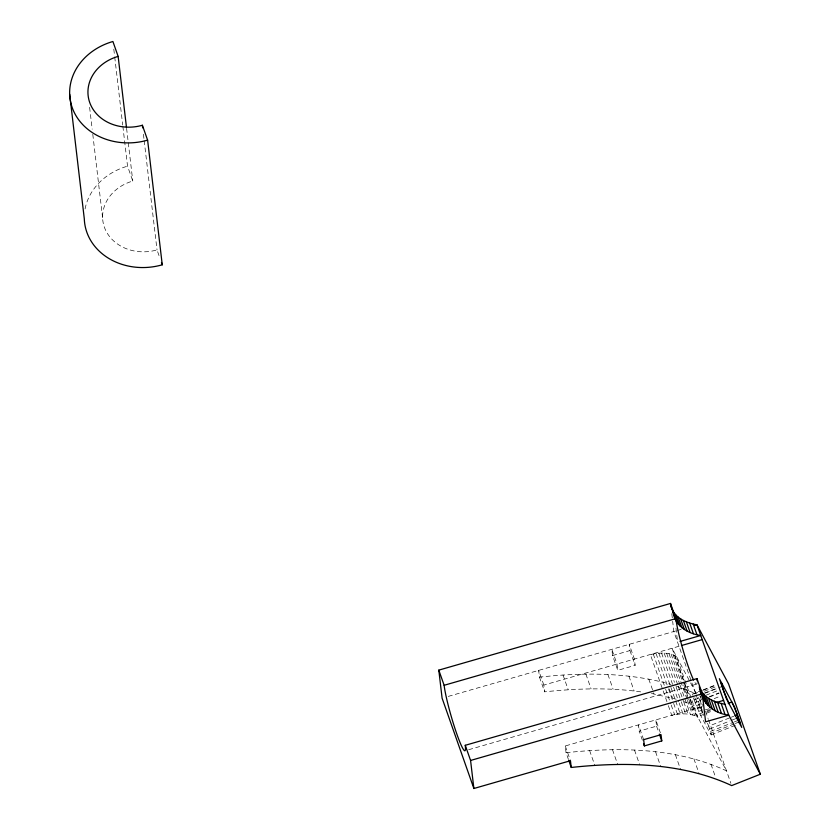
<?xml version="1.0" encoding="UTF-8"?>
<svg xmlns="http://www.w3.org/2000/svg" width="830" height="830" viewBox="0 0 830 830"><rect width="100%" height="100%" fill="white"/><g stroke="black" fill="none" stroke-linecap="round" stroke-linejoin="round"><path stroke-width="0.62" stroke-dasharray="4.15 3.11" d="M702.139 690.249L692.593 694.036L692.791 695.665M703.332 689.772L716.466 684.563M693.724 694.005L702.087 690.685M703.28 690.207L716.404 684.999M704.359 691.224L717.483 686.005M704.089 693.258L717.213 688.049M705.386 693.102L720.907 686.939M694.16 699.939L701.319 697.086M706.091 695.198L718.023 690.456M734.094 723.947L710.221 733.43L699.783 713.769L695.042 702.356L701.008 699.981M709.36 696.671L718.904 692.874M695.167 702.72L701.143 700.354M709.494 697.034L719.039 693.237M696.318 705.708L702.294 703.332M714.225 698.59L720.191 696.225M697.532 708.664L702.304 706.776M698.704 711.424L704.68 709.048M699.783 713.769L702.17 712.825M706.942 710.926L710.522 709.505M706.745 711.943L710.324 710.522M700.676 715.564L705.448 713.665M706.641 713.188L711.414 711.3M710.221 733.43A12.357 0.83 68.3 0 0 710.49 731.396L708.664 726.198L730.151 717.67M731.344 717.193L733.73 716.249M709.681 728.989L729.975 720.928M731.168 720.461L734.747 719.029M710.49 731.396L733.17 722.391M734.363 721.913L739.136 720.015M735.287 723.48L738.866 722.059M711.248 734.882L737.507 724.455M448.283 696.401L676.253 630.8M677.477 630.447L681.129 629.399M612.571 655.565L629.949 650.564L629.213 644.339L634.411 659.093L635.137 665.328L617.759 670.329L612.571 655.565L611.835 649.34L617.032 664.093L617.759 670.329M679.013 646.259L543.837 685.072L544.636 691.826C577.213 688.423 610.309 687.261 642.793 692.178M468.691 749.708L696.671 684.107M568.457 759.512L566.06 752.696L565.261 745.963L702.844 706.361M709.079 708.799L701.755 710.905L700.032 695.633M642.389 740.225L639.193 731.147L656.572 726.146L655.835 719.911L660.628 733.533M668.347 705.656L671.771 715.377C680.32 713.551 690.104 712.586 697.905 717.338L676.512 656.54C668.71 651.778 658.916 652.754 650.378 654.58L667.922 704.431M543.837 685.072L538.67 670.391L539.469 677.135C583.22 672.352 628.351 672.248 670.972 684.428M566.06 752.696C619.761 746.927 676.616 747.747 726.499 770.842L693.486 709.059L689.201 696.899M651.477 693.465L676.16 699.192M675.848 685.985L696.329 693.755M683.484 701.516L702.709 709.017M695.976 692.957L672.082 648.251L688.776 695.675M698.404 697.511L702.668 705.479M694.803 697.729L703.166 713.364M700.302 696.412L701.506 699.815M705.531 711.248L708.094 718.552M708.519 719.766L730.888 783.323M695.696 693.683L673.815 631.505L672.663 621.328M696.131 694.897L703.466 715.761M693.455 697.843L695.042 702.356M674.935 655.596L689.906 698.165M690.342 699.379L696.329 716.404M673.14 654.808L683.412 683.993M683.837 685.207L688.547 698.58M688.973 699.794L694.544 715.605M684.397 688.682L689.585 703.446M710.988 764.243L715.377 776.735M671.148 654.154L686.991 699.151M687.416 700.364L692.552 714.952M668.98 653.656L679.677 684.055M680.112 685.269L690.384 714.454M666.646 653.314L677.778 684.926M678.203 686.14L683.339 700.738M683.764 701.952L688.049 714.111M664.166 653.127L674.437 682.312M676.149 687.178L680.859 700.551M681.285 701.765L685.57 713.925M661.572 653.096L673.12 685.933M673.555 687.147L678.691 701.744M679.116 702.958L682.966 713.904M658.864 653.231L680.258 714.039M669.302 688.952L672.497 698.03M693.901 758.838L699.088 773.591M656.084 653.521L668.067 687.572M668.492 688.796L673.203 702.17M673.628 703.384L677.477 714.329M653.241 653.978L665.224 688.029M665.65 689.242L670.785 703.83M671.221 705.054L674.645 714.775M648.77 679.075L653.957 693.839M675.361 754.636L680.548 769.4M629.949 650.564L635.137 665.328M656.572 726.146L658.968 732.963M628.922 676.128L634.11 690.892M655.513 751.69L660.701 766.453M643.655 739.675L638.457 724.912L639.193 731.147M607.902 674.458L613.1 689.211M634.494 750.019L639.681 764.772M585.876 674.064L591.074 688.827M612.467 749.625L617.665 764.389M563.01 674.966L568.197 689.72M589.601 750.528L594.788 765.281M565.261 745.963L570.459 760.716M539.469 677.135L544.636 691.826M122.861 126.316L127.54 166.156L132.779 181.044A42.403 36.271 -6.7 0 0 104.352 227.14A42.403 36.271 -6.7 0 0 157.015 249.913L159.837 257.923M143.434 134.253L144.036 139.388M144.192 140.675L157.015 249.913M126.596 128.349L132.779 181.044M113.803 49.209L114.561 55.641M114.716 56.917L122.716 125.029M89.609 107.319L92.182 129.158M92.784 134.304L102.598 217.834M675.983 628.165L677.571 642.161M671.802 613.692L672.528 620.052M85.075 208.942A60.725 51.948 -6.7 0 1 127.54 166.156M707.513 723.221A12.357 0.83 68.3 0 1 708.664 726.198M697.19 682.519A36.945 3.621 73.9 0 1 694.295 681.399"/><path stroke-width="1.25" d="M728.221 703.404L731.811 701.983A12.357 0.83 68.3 0 1 737.31 714.827L739.136 720.015A12.357 0.83 68.3 0 1 738.866 722.059M734.924 715.771L737.31 714.827L734.685 707.368L719.361 678.691L726.416 698.756L741.75 727.433L737.31 714.827M735.94 718.562L738.327 717.608M680.009 641.455L700.738 635.49C687.572 633.757 674.282 625.353 672.84 610.922C677.809 619.408 687.769 623.164 696.993 624.834L728.553 683.899L760.332 774.214L731.687 785.595C681.814 762.5 624.959 761.681 571.248 767.46L568.851 760.643M571.248 767.46L570.459 760.716L473.878 788.5L442.1 698.186L438.8 670.132L670.526 603.452L675.848 618.609A36.945 3.621 73.9 0 0 693.631 680.081M438.8 670.132L444.133 685.29L675.848 618.609M694.554 625.54L696.993 624.834L728.771 715.149L760.332 774.214M681.451 645.553L702.18 639.588M444.133 685.29A36.945 3.621 73.9 0 0 456.925 734.301A36.945 3.621 73.9 0 0 465.257 745.299L696.972 678.618L702.304 693.776L705.604 721.82L728.771 715.149C713.229 713.292 701.246 702.751 699.317 686.669M473.878 788.5L470.579 760.456L702.304 693.776M716.259 702.502L723.584 700.396M644.381 745.911L661.769 740.91L661.033 734.675L643.655 739.675L644.381 745.911L643.582 743.639M700.032 688.744C704.39 698.31 715.232 702.491 724.932 704.234M722.256 684.117L721.239 682.665L721.986 686.151M729.321 704.182L723.812 691.349M671.719 608.556L672.466 610.133M676.585 621.577L670.941 606.056L671.46 607.716M722.1 686.472L723.687 690.975M693.216 624.046L696.961 634.701M721.156 703.446L724.995 714.36M689.668 623.05L693.424 633.715M717.618 702.46L721.457 713.375M686.389 621.857L690.135 632.522M714.329 701.267L718.168 712.182M683.37 620.477L687.115 631.132M711.31 699.877L715.149 710.791M680.642 618.9L684.387 629.555M708.581 698.3L712.42 709.225M678.214 617.147L681.959 627.812M706.154 696.557L709.992 707.471M676.087 615.227L679.843 625.882M704.037 694.627L707.876 705.552M674.302 613.152L678.048 623.807M702.242 692.552L706.081 703.466M700.779 690.321L704.618 701.236M659.373 734.094L661.769 740.91M465.257 745.299L470.579 760.456M126.44 127.063L118.14 56.388L112.901 41.5A60.725 51.948 -6.7 0 0 72.179 107.537A60.725 51.948 -6.7 0 0 147.616 140.146L162.255 264.801A60.725 51.948 -6.7 0 1 84.307 218.85L69.668 94.195M118.14 56.388A42.403 36.271 -6.7 0 0 89.702 102.484A42.403 36.271 -6.7 0 0 142.376 125.257L147.616 140.146M161.456 262.508L162.255 264.801M702.73 696.38L703.498 698.87M670.526 603.452L670.806 605.195M142.376 125.257L142.677 127.83M696.972 678.618A36.945 3.621 73.9 0 1 697.179 680.849"/></g></svg>
